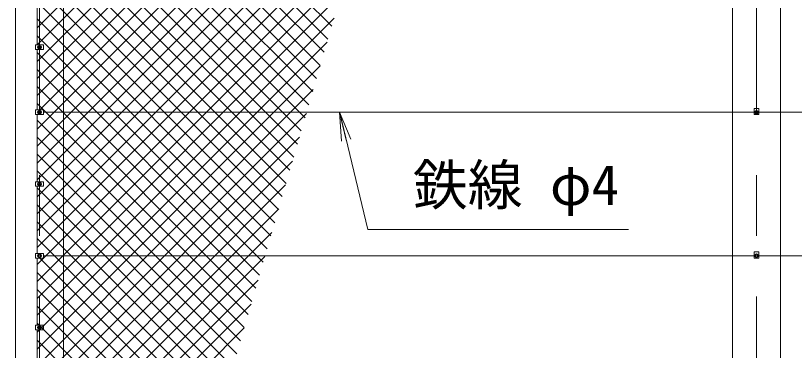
# Model space of a CAD drawing. Units: millimetres, scale not verified. Extents: x -14700 to 14700, y -10395 to 10395.
# Drawn here: x -10672 to -7414, y -498 to 902 of the extents above; entities that cross this region are included whole.
import ezdxf
from ezdxf.enums import TextEntityAlignment as Align

# ---------------------------------------------------------------- set-up
doc = ezdxf.new("R2010")
doc.units = ezdxf.units.MM
doc.header["$LTSCALE"] = 40
doc.linetypes.add('USER1', pattern=[50.8, 31.75, -6.35, 6.35, -6.35])
for name, color, linetype, lineweight in [('0-0_D-BMK', 2, 'USER1', 13), ('0-4_D-STR1', 1, 'Continuous', 18), ('0-5_D-STR3', 3, 'Continuous', 13), ('0-6_0', 7, 'Continuous', 18), ('0-8_D-STR2', 7, 'Continuous', 13), ('0-A_D-STR-TXT', 7, 'Continuous', 13)]:
    doc.layers.add(name, color=color, linetype=linetype, lineweight=lineweight)
doc.styles.add('ＭＳ ゴシック', font='')
doc.styles.get('ＭＳ ゴシック').set_extended_font_data('MS Gothic')

# ---------------------------------------------------------------- blocks, each defined once
blk = doc.blocks.new('_Open')
at = {"layer": '0-6_0'}
blk.add_line((-40, 6.67), (0, 0), dxfattribs=at)
blk.add_lwpolyline([(-40, -6.67), (0, 0), (-40, 0)], dxfattribs=at)

msp = doc.modelspace()

# ---------------------------------------------------------------- linework, layer by layer
at = {"layer": '0-0_D-BMK'}
for p, q in [((-10572.27, -5607.26), (-10572.27, 4576.52)), ((-7572.27, -5607.26), (-7572.27, 4576.52)), ((-10582.27, 769.74), (-10562.27, 769.74)), ((-10582.27, 497.74), (-10562.27, 497.74)), ((-7582.27, 497.74), (-7562.27, 497.74)), ((-10582.27, 197.74), (-10562.27, 197.74)), ((-10582.27, -102.26), (-10562.27, -102.26)), ((-7582.27, -102.26), (-7562.27, -102.26)), ((-10582.27, -402.26), (-10562.27, -402.26))]:
    msp.add_line(p, q, dxfattribs=at)
at = {"layer": '0-4_D-STR1'}
for p, q in [((-10672.27, 4536.17), (-10672.27, -3632.26)), ((-10472.27, -1279.26), (-10472.27, 1050.74)), ((-7672.27, 1050.74), (-7672.27, -1279.26)), ((-7472.27, -1279.26), (-7472.27, 1050.74))]:
    msp.add_line(p, q, dxfattribs=at)
at = {"layer": '0-5_D-STR3'}
for p, q in [((-10582.27, 779.24), (-10582.27, 1032.24)), ((-10589.47, 779.24), (-10555.07, 779.24)), ((-10589.47, 779.24), (-10589.47, 760.24)), ((-10589.47, 760.24), (-10555.07, 760.24)), ((-10582.27, 507.24), (-10582.27, 760.24)), ((-10578.77, 773.49), (-10572.27, 777.24)), ((-10578.77, 765.98), (-10578.77, 773.49)), ((-10572.27, 762.23), (-10578.77, 765.98)), ((-10572.27, 777.24), (-10565.77, 773.49)), ((-10565.77, 765.98), (-10572.27, 762.23)), ((-10565.77, 773.49), (-10565.77, 765.98)), ((-10555.07, 779.24), (-10555.07, 760.24)), ((-10589.47, 507.24), (-10555.07, 507.24)), ((-10589.47, 507.24), (-10589.47, 488.24)), ((-10578.77, 501.49), (-10572.27, 505.24)), ((-10578.77, 493.98), (-10578.77, 501.49)), ((-10572.27, 490.23), (-10578.77, 493.98)), ((-10572.27, 505.24), (-10565.77, 501.49)), ((-10565.77, 493.98), (-10572.27, 490.23)), ((-10565.77, 501.49), (-10565.77, 493.98)), ((-10555.07, 507.24), (-10555.07, 488.24)), ((-10555.07, 497.74), (-3822.27, 497.74)), ((-7578.77, 501.49), (-7572.27, 505.24)), ((-7578.77, 493.98), (-7578.77, 501.49)), ((-7572.27, 490.23), (-7578.77, 493.98)), ((-7572.27, 505.24), (-7565.77, 501.49)), ((-7565.77, 493.98), (-7572.27, 490.23)), ((-7565.77, 501.49), (-7565.77, 493.98)), ((-10589.47, 488.24), (-10555.07, 488.24)), ((-10582.27, 207.24), (-10582.27, 488.24)), ((-10589.47, 207.24), (-10555.07, 207.24)), ((-10589.47, 207.24), (-10589.47, 188.24)), ((-10578.77, 201.49), (-10572.27, 205.24)), ((-10578.77, 193.98), (-10578.77, 201.49)), ((-10572.27, 205.24), (-10565.77, 201.49)), ((-10565.77, 201.49), (-10565.77, 193.98)), ((-10555.07, 207.24), (-10555.07, 188.24)), ((-10589.47, 188.24), (-10555.07, 188.24)), ((-10582.27, -92.76), (-10582.27, 188.24)), ((-10572.27, 190.23), (-10578.77, 193.98)), ((-10565.77, 193.98), (-10572.27, 190.23)), ((-10589.47, -92.76), (-10555.07, -92.76)), ((-10589.47, -92.76), (-10589.47, -111.76)), ((-10578.77, -98.51), (-10572.27, -94.76)), ((-10572.27, -94.76), (-10565.77, -98.51)), ((-10555.07, -92.76), (-10555.07, -111.76)), ((-7578.77, -98.51), (-7572.27, -94.76)), ((-7572.27, -94.76), (-7565.77, -98.51)), ((-10589.47, -111.76), (-10555.07, -111.76)), ((-10582.27, -392.76), (-10582.27, -111.76)), ((-10578.77, -106.02), (-10578.77, -98.51)), ((-10572.27, -109.77), (-10578.77, -106.02)), ((-10565.77, -106.02), (-10572.27, -109.77)), ((-10565.77, -98.51), (-10565.77, -106.02)), ((-10555.07, -102.26), (-3822.27, -102.26)), ((-7578.77, -106.02), (-7578.77, -98.51)), ((-7572.27, -109.77), (-7578.77, -106.02)), ((-7565.77, -106.02), (-7572.27, -109.77)), ((-7565.77, -98.51), (-7565.77, -106.02)), ((-10589.47, -392.76), (-10555.07, -392.76)), ((-10589.47, -392.76), (-10589.47, -411.76)), ((-10589.47, -411.76), (-10555.07, -411.76)), ((-10582.27, -692.76), (-10582.27, -411.76)), ((-10578.77, -398.51), (-10572.27, -394.76)), ((-10578.77, -406.02), (-10578.77, -398.51)), ((-10572.27, -409.77), (-10578.77, -406.02)), ((-10572.27, -394.76), (-10565.77, -398.51)), ((-10565.77, -406.02), (-10572.27, -409.77)), ((-10565.77, -398.51), (-10565.77, -406.02)), ((-10555.07, -392.76), (-10555.07, -411.76))]:
    msp.add_line(p, q, dxfattribs=at)
for points in [[(-7562.77, 513.74), (-7562.77, 487.74), (-7581.77, 487.74)], [(-7562.77, 513.74), (-7581.77, 513.74), (-7581.77, 487.74)], [(-7562.77, -86.26), (-7562.77, -112.26), (-7581.77, -112.26)], [(-7562.77, -86.26), (-7581.77, -86.26), (-7581.77, -112.26)]]:
    msp.add_lwpolyline(points, dxfattribs=at)
for centre in [(-10572.27, 769.74), (-10572.27, 497.74), (-7572.27, 497.74), (-10572.27, 197.74), (-10572.27, -102.26), (-7572.27, -102.26), (-10572.27, -402.26)]:
    msp.add_circle(centre, 6.25, dxfattribs=at)
at = {"layer": '0-8_D-STR2'}
for p, q in [((-10582.27, 850.91), (-8848.56, 2584.61)), ((-10582.27, 780.2), (-8877.47, 2484.99)), ((-10582.27, 709.49), (-8906.38, 2385.38)), ((-10582.27, 638.78), (-8935.28, 2285.76)), ((-10582.27, 568.06), (-8964.19, 2186.14)), ((-9349.58, 857.99), (-10582.27, 2090.67)), ((-10582.27, 497.35), (-8993.09, 2086.53)), ((-9365.49, 803.18), (-10582.27, 2019.96)), ((-10582.27, 426.64), (-9022, 1986.91)), ((-9381.39, 748.37), (-10582.27, 1949.25)), ((-10582.27, 355.93), (-9050.91, 1887.29)), ((-9397.29, 693.57), (-10582.27, 1878.54)), ((-9413.2, 638.76), (-10582.27, 1807.83)), ((-10582.27, 285.22), (-9079.81, 1787.68)), ((-9429.1, 583.95), (-10582.27, 1737.12)), ((-10582.27, 214.51), (-9108.72, 1688.06)), ((-9445, 529.14), (-10582.27, 1666.41)), ((-9460.91, 474.34), (-10582.27, 1595.7)), ((-10582.27, 143.8), (-9137.62, 1588.44)), ((-9476.81, 419.53), (-10582.27, 1524.99)), ((-10582.27, 73.09), (-9166.53, 1488.83)), ((-9492.71, 364.72), (-10582.27, 1454.28)), ((-10582.27, 2.38), (-9195.44, 1389.21)), ((-9508.62, 309.92), (-10582.27, 1383.57)), ((-9524.52, 255.11), (-10582.27, 1312.85)), ((-10582.27, -68.33), (-9224.34, 1289.59)), ((-9540.43, 200.3), (-10582.27, 1242.14)), ((-10582.27, -139.04), (-9253.25, 1189.98)), ((-9556.33, 145.49), (-10582.27, 1171.43)), ((-9572.23, 90.69), (-10582.27, 1100.72)), ((-10582.27, -209.75), (-9282.15, 1090.36)), ((-9588.14, 35.88), (-10582.27, 1030.01)), ((-10582.27, -280.46), (-9311.06, 990.74)), ((-9604.04, -18.93), (-10582.27, 959.3)), ((-10582.27, -351.17), (-9339.97, 891.13)), ((-9619.94, -73.73), (-10582.27, 888.59)), ((-9635.85, -128.54), (-10582.27, 817.88)), ((-10582.27, -421.88), (-9368.87, 791.51)), ((-9651.75, -183.35), (-10582.27, 747.17)), ((-10582.27, -492.6), (-9397.78, 691.89)), ((-9667.65, -238.16), (-10582.27, 676.46)), ((-9683.56, -292.96), (-10582.27, 605.75)), ((-10582.27, -563.31), (-9426.68, 592.28)), ((-9699.46, -347.77), (-10582.27, 535.04)), ((-10582.27, -634.02), (-9455.59, 492.66)), ((-9715.36, -402.58), (-10582.27, 464.33)), ((-9731.27, -457.38), (-10582.27, 393.62)), ((-10582.27, -704.73), (-9484.5, 393.04)), ((-9747.17, -512.19), (-10582.27, 322.91)), ((-10582.27, -775.44), (-9513.4, 293.43)), ((-9763.07, -567), (-10582.27, 252.19)), ((-10582.27, -846.15), (-9542.31, 193.81)), ((-9778.98, -621.81), (-10582.27, 181.48)), ((-9794.88, -676.61), (-10582.27, 110.77)), ((-10582.27, -916.86), (-9571.22, 94.19)), ((-9810.79, -731.42), (-10582.27, 40.06)), ((-10582.27, -987.57), (-9600.12, -5.42)), ((-9826.69, -786.23), (-10582.27, -30.65)), ((-9842.59, -841.03), (-10582.27, -101.36)), ((-10582.27, -1058.28), (-9629.03, -105.04)), ((-9858.5, -895.84), (-10582.27, -172.07)), ((-10582.27, -1128.99), (-9657.93, -204.66)), ((-9874.4, -950.65), (-10582.27, -242.78)), ((-10582.27, -1199.7), (-9686.84, -304.27)), ((-9890.3, -1005.45), (-10582.27, -313.49)), ((-9906.21, -1060.26), (-10582.27, -384.2)), ((-10582.27, -1270.41), (-9715.75, -403.89)), ((-9922.11, -1115.07), (-10582.27, -454.91))]:
    msp.add_line(p, q, dxfattribs=at)
at = {"layer": '0-A_D-STR-TXT'}
msp.add_lwpolyline([(-8108.59, 7.28), (-9198.24, 7.28), (-9316.26, 495.79)], dxfattribs=at)

# ---------------------------------------------------------------- block references
at = {"layer": '0-A_D-STR-TXT', "xscale": 3, "yscale": 3, "rotation": 103.58136}
msp.add_blockref('_Open', (-9316.73, 497.74), dxfattribs=at)

# ---------------------------------------------------------------- texts
at = {"layer": '0-A_D-STR-TXT', "style": 'ＭＳ ゴシック'}
msp.add_text('鉄線 φ4', height=168.3, dxfattribs=at).set_placement((-9010.24, 59.33), align=Align.BOTTOM_LEFT)

doc.saveas('drawing.dxf')
